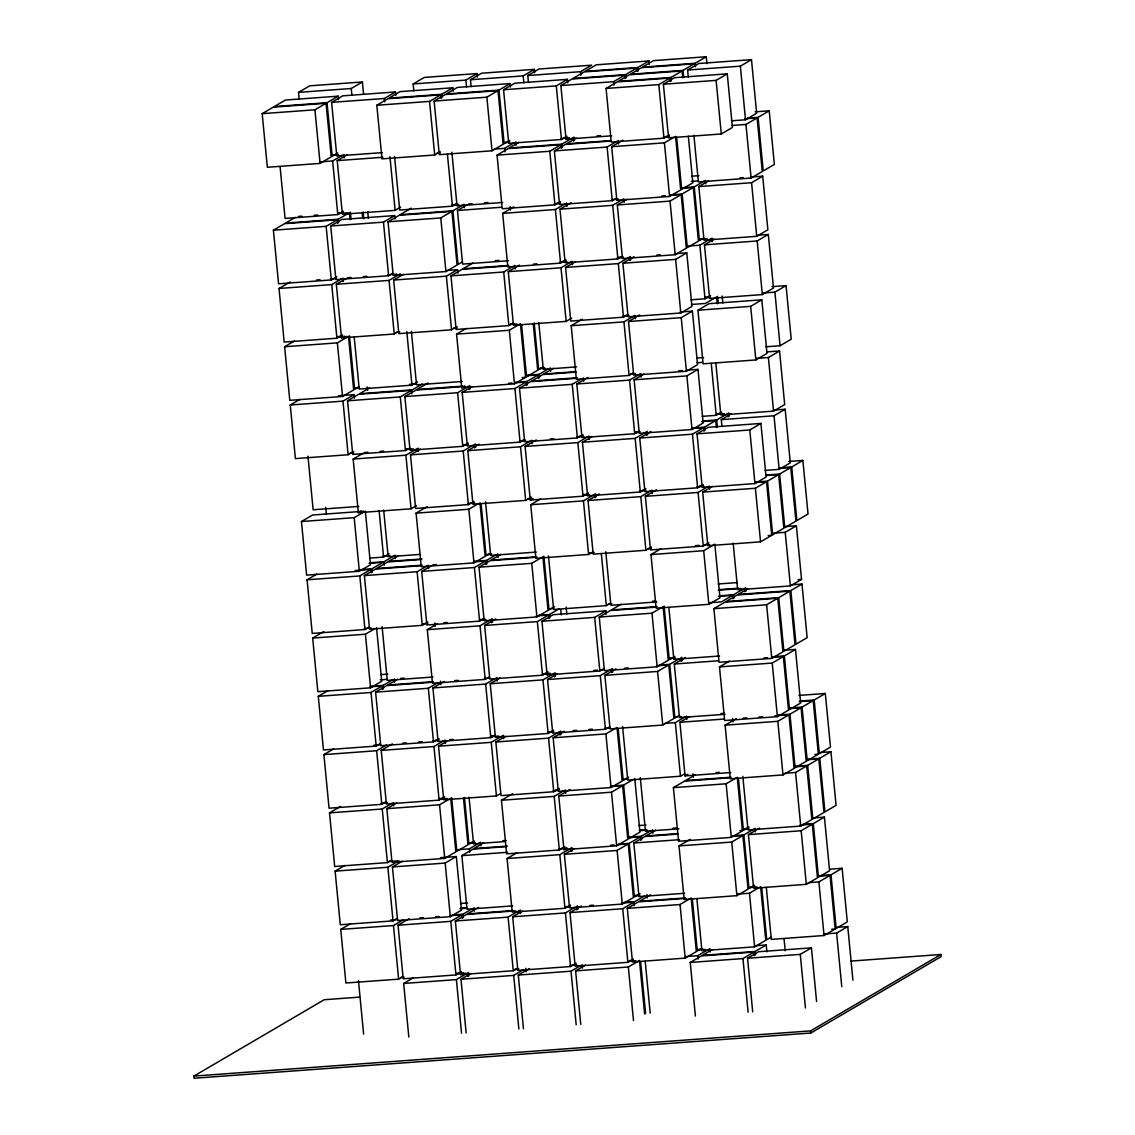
<?xml version="1.0" encoding="UTF-8"?>
<svg xmlns="http://www.w3.org/2000/svg" width="1135" height="1135" viewBox="0 0 1135 1135"><rect width="100%" height="100%" fill="white"/><g stroke="black" fill="none" stroke-linecap="round" stroke-linejoin="round"><path stroke-width="1.5" d="M262.185 113.67L273.336 107.13L326.057 103.271L331.221 156.871L320.084 163.412L267.349 167.271L262.185 113.67L314.92 109.797L326.057 103.271M299.186 99.284L298.533 92.375L309.671 85.834L362.405 81.975L363.569 94.077M338.173 96.163L285.438 100.036L274.301 106.562L327.036 102.703L338.173 96.163L338.514 99.625M298.533 92.375L351.254 88.502L362.405 81.975M382.481 152.615L336.783 155.963L331.619 102.363L342.756 95.837L395.491 91.963L395.817 95.425M331.619 102.363L384.339 98.504L395.491 91.963M440.281 151.735L434.705 154.998L381.984 158.872L376.82 105.257L387.957 98.731L440.692 94.858L441.018 98.319M413.821 90.885L413.154 83.962L424.306 77.435L477.026 73.562L477.367 77.024M337.762 153.041L332.186 156.304L327.036 102.703M376.82 105.257L429.541 101.398L440.692 94.858M452.808 87.764L400.073 91.623L388.936 98.163L441.657 94.29L452.808 87.764L453.135 91.226M413.154 83.962L465.889 80.088L477.026 73.562M434.137 101.058L445.275 94.531L498.01 90.658L503.16 144.258L492.022 150.799L439.288 154.658L434.137 101.058L486.858 97.184L498.01 90.658M471.138 86.671L470.472 79.762L481.609 73.222L534.344 69.363L534.67 72.824M320.34 161.865L332.64 160.971L342.387 155.254M400.683 207.109L395.122 210.372L342.387 214.231L337.223 160.631L346.984 154.913M510.112 83.564L457.391 87.423L446.239 93.964L498.974 90.091L510.112 83.564L510.452 87.012M470.472 79.762L523.192 75.889L534.344 69.363M567.018 136.228L561.456 139.491L508.721 143.365L503.557 89.75L514.708 83.224L567.429 79.351L567.77 82.812M527.789 75.548L538.926 69.022L591.661 65.163L580.51 71.689L527.789 75.548L528.456 82.472M336.868 276.67L331.307 279.934L278.572 283.807L273.407 230.206L284.559 223.666L337.279 219.807L337.62 223.255M295.27 217.381L285.523 223.098L338.258 219.239L349.396 212.699L350.062 219.623M503.557 89.75L556.292 85.891L567.429 79.351M280.075 166.561L285.069 218.445L337.804 214.572L343.38 211.309M611.737 135.803L566.039 139.151L560.874 85.551L572.012 79.024L624.747 75.151L625.073 78.613M273.407 230.206L326.142 226.333L337.279 219.807M392.795 273.294L388.61 275.734L335.889 279.607L330.725 225.993L341.862 219.466L394.597 215.593L394.937 219.055M509.714 140.428L504.139 143.691L498.974 90.091M560.874 85.551L613.609 81.677L624.747 75.151M636.863 68.057L584.128 71.916L572.991 78.457L625.711 74.584L636.863 68.057L637.189 71.505M648.965 60.95L596.244 64.823L585.092 71.349L637.827 67.49L648.965 60.95L649.305 64.411M669.537 134.923L663.961 138.186L611.24 142.059L606.076 88.445L617.213 81.919L669.948 78.045L670.274 81.507M494.037 149.125L504.578 148.359L514.339 142.641M560.52 201.59L554.944 204.853L502.223 208.726L497.059 155.126L508.196 148.586L560.931 144.727L561.258 148.174M518.922 142.301L509.175 148.018L561.896 144.159L573.047 137.619L573.374 141.081M330.725 225.993L383.46 222.134L394.597 215.593M388.042 221.793L399.18 215.267L451.914 211.394L457.079 265.008L445.927 271.535L393.207 275.394L388.042 221.793L440.763 217.934L451.914 211.394M411.296 208.159L400.158 214.699L452.879 210.826L462.626 205.109M342.486 334.939L336.911 338.202L284.176 342.075L279.026 288.474L290.163 281.934M606.076 88.445L658.811 84.586L669.948 78.045M682.064 70.952L629.329 74.811L618.192 81.351L670.913 77.478L682.064 70.952L682.731 77.861M683.029 70.384L694.166 63.844L641.445 67.717L630.294 74.243L683.029 70.384L683.696 77.293M706.282 56.75L653.561 60.623L642.41 67.149L695.145 63.276L706.282 56.75L706.949 63.674M566.039 139.151L568.819 137.519M394.54 156.431L399.704 210.032L452.425 206.173L456.61 203.718M663.393 84.245L674.53 77.705L727.265 73.846L732.43 127.446L721.278 133.987L668.558 137.846L663.393 84.245L716.114 80.372L727.265 73.846M688.278 76.967L687.611 70.044L698.763 63.517L751.483 59.644L756.648 113.245L745.511 119.785L731.451 120.821M497.059 155.126L549.78 151.253L560.931 144.727M616.447 198.199L612.262 200.654L559.527 204.527L554.377 150.912L565.514 144.386L611.212 141.038M576.24 138.101L566.478 143.819L610.431 140.598M508.324 260.752L462.626 264.1L457.462 210.486L467.223 204.782M279.026 288.474L331.746 284.601L341.507 278.884M398.399 331.548L394.228 334.002L341.493 337.875L336.329 284.261L346.09 278.543M687.611 70.044L740.346 66.171L751.483 59.644M554.377 150.912L607.097 147.053L616.858 141.336M675.552 136.314L680.716 189.914L669.579 196.454L616.844 200.313L611.68 146.713L622.831 140.187M566.124 259.858L560.562 263.121L507.827 266.995L502.663 213.394L513.815 206.854M336.329 284.261L389.064 280.402L400.201 273.861M457.107 326.539L451.546 329.803L398.811 333.662L393.646 280.061L403.393 274.344M284.63 346.728L337.365 342.869L348.502 336.343L353.666 389.943L342.529 396.47L289.794 400.343L284.63 346.728L294.376 341.025M611.68 146.713L664.415 142.84L674.162 137.136M462.215 261.986L458.043 264.427L452.879 210.826M502.663 213.394L555.398 209.521L565.145 203.803M622.051 256.467L617.88 258.922L565.145 262.795L559.981 209.18L571.132 202.654M393.646 280.061L446.381 276.188L457.519 269.662L457.859 273.124M341.493 337.875L344.288 336.244M513.034 323.149L508.849 325.603L456.128 329.462L450.964 275.862L462.101 269.321L507.799 265.973M472.827 263.05L463.08 268.754L508.778 265.406M731.891 125.474L745.95 124.439L757.102 117.912L762.266 171.513L751.115 178.053L698.38 181.912L693.896 135.235M758.067 117.345L769.204 110.819L774.368 164.419L763.231 170.945L758.067 117.345L747.525 118.125M559.981 209.18L612.716 205.321L623.853 198.781L624.193 202.243M670.629 195.362L681.17 194.582L686.334 248.182L675.183 254.722L622.462 258.581L617.298 204.981L627.045 199.263M450.964 275.862L503.699 271.989L513.446 266.271M571.742 318.126L566.166 321.389L513.446 325.263L508.281 271.648L519.419 265.122M353.709 451.475L348.133 454.738L295.398 458.611L290.248 404.996L299.995 399.293M617.298 204.981L670.019 201.108L681.17 194.582M682.135 194.014L693.286 187.488L698.436 241.088L687.299 247.614L682.135 194.014L669.834 194.922M683.71 187.686L694.251 186.92L703.998 181.203M750.405 177.088L762.706 176.18L767.87 229.781L756.733 236.321L703.998 240.18L698.834 186.58L708.581 180.862M508.281 271.648L561.002 267.789L572.153 261.263L572.48 264.71M358.816 386.922L354.631 389.376L349.466 335.776M627.669 314.736L623.484 317.19L570.749 321.063L565.599 267.449L575.346 261.731M456.568 334.13L509.303 330.257L520.44 323.73L525.604 377.331L514.467 383.857L461.732 387.73L456.568 334.13L466.329 328.412M290.248 404.996L342.969 401.137L354.12 394.597L354.446 398.059M409.622 448.084L405.45 450.538L352.715 454.411L347.551 400.797L358.703 394.271L411.423 390.397L411.764 393.859M369.414 387.986L359.667 393.703L412.402 389.83L422.149 384.112M698.834 186.58L751.569 182.707L762.706 176.18M565.599 267.449L618.32 263.59L629.471 257.049L629.797 260.511M354.219 337.166L359.213 389.035L411.948 385.176L417.524 381.899M674.474 253.758L686.774 252.85L691.939 306.45L680.801 312.99L628.066 316.849L622.902 263.249L634.054 256.723M347.551 400.797L400.286 396.938L411.423 390.397M468.329 443.061L462.768 446.339L410.033 450.198L404.869 396.597L416.02 390.071L465.222 386.453M428.122 382.963L416.985 389.489L462.683 386.141M703.587 238.066L699.415 240.521L694.251 186.92M622.902 263.249L675.637 259.376L686.774 252.85M687.555 246.082L699.855 245.188L711.007 238.648M757.769 235.215L768.324 234.448L773.474 288.049L762.337 294.589L709.602 298.448L704.452 244.848L714.199 239.13M461.732 387.73L464.527 386.099M633.273 373.004L629.088 375.458L576.367 379.317L571.203 325.717L582.34 319.19M404.869 396.597L457.604 392.724L468.741 386.198L469.081 389.66M524.256 439.685L520.071 442.125L467.35 445.998L462.186 392.398L471.933 386.68M416.63 505.543L411.054 508.806L358.334 512.665L353.169 459.065L362.916 453.347M704.452 244.848L757.173 240.975L768.324 234.448M542.87 367.215L538.685 369.669L534.188 322.978M571.203 325.717L623.938 321.858L633.685 316.14M680.092 312.026L692.393 311.118L697.557 364.718L686.405 371.259L633.685 375.117L628.52 321.517L639.658 314.977M462.186 392.398L514.921 388.525L526.058 381.998L526.385 385.446M514.722 382.325L527.023 381.431L538.174 374.89L538.501 378.352M526.839 375.231L539.139 374.323L548.886 368.605M582.964 434.662L577.389 437.926L524.654 441.799L519.504 388.184L530.641 381.658L576.339 378.31M553.469 368.279L543.722 373.997L575.36 371.67M353.169 459.065L405.89 455.206L417.042 448.666M473.948 501.329L468.372 504.607L415.637 508.466L410.487 454.865L420.234 449.148M301.456 521.533L354.191 517.673L365.342 511.133L370.492 564.748L359.355 571.274L306.62 575.147L301.456 521.533L312.607 515.006L363.583 511.261M690.96 299.824L705.019 298.789L710.595 295.526M628.52 321.517L681.241 317.644L692.393 311.118M697.94 310.21L709.091 303.683L761.812 299.81L766.976 353.425L755.839 359.951L703.104 363.824L697.94 310.21L750.675 306.351L761.812 299.81M519.504 388.184L572.224 384.325L581.985 378.608M638.877 431.272L634.706 433.726L581.971 437.585L576.807 383.985L587.958 377.458M410.487 454.865L463.208 450.992L472.954 445.275M358.334 512.665L361.114 511.034M531.251 497.13L525.689 500.393L472.954 504.266L467.79 450.666L478.942 444.125M762.592 293.043L774.893 292.149L786.044 285.609L791.208 339.223L780.057 345.749L765.997 346.785M576.807 383.985L629.542 380.112L640.679 373.585L641.02 377.047M687.455 370.152L697.997 369.386L703.161 422.986L692.024 429.527L639.289 433.386L634.124 379.785L643.871 374.068M467.79 450.666L520.525 446.793L530.272 441.075M588.568 492.93L583.007 496.194L530.272 500.067L525.108 446.452L536.259 439.926M479.963 502.734L485.127 556.334L473.976 562.875L421.255 566.734L416.091 513.134L427.228 506.593M369.145 627.087L364.959 629.542L312.238 633.415L307.074 579.801L316.821 574.083M634.124 379.785L686.859 375.912L697.997 369.386M525.108 446.452L577.843 442.593L588.98 436.053L589.32 439.515M369.513 558.108L383.573 557.072L389.149 553.809M645.886 488.731L640.31 491.994L587.59 495.853L582.425 442.253L592.172 436.535M416.091 513.134L468.826 509.26L478.573 503.543M307.074 579.801L359.809 575.942L370.946 569.401L371.273 572.863M359.611 569.742L371.911 568.834L383.062 562.307L369.003 563.343M369.967 562.776L384.027 561.74L395.164 555.199L395.505 558.661M427.852 622.079L422.277 625.342L369.556 629.201L364.392 575.601L375.529 569.075L421.227 565.712M398.357 555.682L388.61 561.399L422.007 558.959M756.094 358.419L768.395 357.511L779.546 350.985L784.696 404.585L773.559 411.125L720.824 414.984L715.83 363.115M530.272 500.067L533.053 498.435M582.425 442.253L635.16 438.38L646.297 431.853L646.624 435.315M703.203 484.517L697.628 487.795L644.907 491.654L639.743 438.053L650.88 431.513M592.796 552.007L588.611 554.462L535.876 558.335L530.726 504.72L540.473 499.003M364.392 575.601L417.113 571.728L426.873 566.024M483.765 618.688L479.594 621.129L426.859 625.002L421.695 571.402L431.456 565.684M376.55 627.669L381.715 681.284L370.577 687.81L317.843 691.683L312.678 638.069L323.83 631.542M702.182 416.346L716.242 415.325L721.817 412.062M639.743 438.053L692.463 434.18L703.615 427.654L703.941 431.116M692.279 427.98L704.58 427.086L715.717 420.546L716.384 427.469M702.636 421.014L716.696 419.978L727.833 413.452L728.173 416.914M490.277 553.312L486.092 555.767L481.098 503.897M697.046 433.84L708.197 427.313L760.918 423.44L766.082 477.055L754.945 483.581L702.21 487.454L697.046 433.84L749.781 429.981L760.918 423.44M721.945 426.561L721.278 419.652L731.025 413.934M530.726 504.72L583.447 500.861L594.598 494.321L594.924 497.783M651.49 546.999L645.928 550.262L593.194 554.121L588.029 500.521L599.181 493.995M421.695 571.402L474.43 567.528L485.581 561.002L485.908 564.45M474.246 561.328L486.546 560.435L496.293 554.717M479.013 567.188L531.747 563.329L542.885 556.788L548.049 610.403L536.912 616.929L484.177 620.802L479.013 567.188L490.164 560.662L535.862 557.313M500.875 554.377L491.129 560.094L536.827 556.746M312.678 638.069L365.413 634.21L375.16 628.492M721.278 419.652L774.013 415.779L785.15 409.253L790.315 462.853L779.163 469.379L765.103 470.415M588.029 500.521L640.764 496.648L650.511 490.944M708.808 542.785L703.246 546.048L650.511 549.922L645.347 496.321L656.498 489.781M489.384 676.957L485.198 679.397L432.478 683.27L427.313 629.67L437.06 623.952M380.367 743.624L376.182 746.078L323.461 749.937L318.297 696.337L328.043 690.619M645.347 496.321L698.082 492.448L707.829 486.731M755.995 482.488L766.536 481.708L771.701 535.323L760.549 541.849L707.829 545.722L702.664 492.108L712.411 486.404M427.313 629.67L480.048 625.796L489.795 620.079M548.091 671.934L542.516 675.197L489.795 679.07L484.631 625.456L495.768 618.93M318.297 696.337L371.017 692.463L382.169 685.937L382.495 689.399M370.833 686.278L383.133 685.37L392.88 679.652M439.075 738.601L433.499 741.879L380.764 745.738L375.614 692.137L386.751 685.597L432.449 682.248M397.477 679.326L387.716 685.029L433.414 681.681M702.664 492.108L755.399 488.249L766.536 481.708M767.501 481.141L778.653 474.614L783.817 528.215L772.665 534.755L767.501 481.141L755.201 482.049M779.617 474.047L790.755 467.521L795.919 521.121L784.782 527.647L779.617 474.047L765.558 475.083M791.733 466.953L802.871 460.413L808.035 514.027L796.898 520.554L791.733 466.953L781.178 467.719M554.589 606.572L549.014 609.835L543.864 556.221M650.965 554.589L703.686 550.716L714.837 544.19L719.987 597.79L708.85 604.317L656.115 608.19L650.965 554.589L660.712 548.872M484.631 625.456L537.352 621.597L548.503 615.056L548.829 618.518M538.926 615.269L549.468 614.489L559.215 608.786M604.004 668.543L599.833 670.998L547.098 674.857L541.934 621.256L553.085 614.73L605.82 610.857L606.147 614.319M375.614 692.137L428.335 688.264L438.082 682.546M494.988 735.225L490.817 737.665L438.082 741.538L432.917 687.938L444.069 681.397M385.971 801.892L381.8 804.346L329.065 808.205L323.901 754.605L333.662 748.887M548.446 555.895L553.61 609.495L606.331 605.636L610.516 603.182M541.934 621.256L594.669 617.383L605.82 610.857M599.252 617.057L651.987 613.184L663.124 606.658L668.288 660.258L657.151 666.798L604.416 670.657L599.252 617.057L610.403 610.516L656.101 607.168M621.115 604.246L611.368 609.949L657.066 606.601M432.917 687.938L485.652 684.065L495.399 678.347M553.696 730.202L548.134 733.465L495.399 737.339L490.235 683.724L499.982 678.006M323.901 754.605L376.636 750.732L386.382 745.028M444.679 796.869L439.103 800.147L386.382 804.006L381.218 750.405L392.37 743.865M772.921 533.223L785.221 532.315L796.373 525.789L801.537 579.389L790.386 585.915L737.665 589.789L733.167 543.097M547.098 674.857L549.893 673.225M490.235 683.724L542.97 679.865L554.107 673.325L554.447 676.786M609.623 726.811L605.437 729.266L552.717 733.125L547.552 679.524L557.299 673.807M381.218 750.405L433.953 746.532L443.7 740.814M500.606 793.493L496.421 795.933L443.7 799.806L438.536 746.192L448.282 740.488M391.589 860.16L387.404 862.614L334.683 866.473L329.519 812.873L340.656 806.347M732.884 598.812L732.557 595.35L721.406 601.89L709.105 602.784M719.462 595.818L733.522 594.783L744.673 588.256L745 591.718M713.887 608.644L725.024 602.117L777.759 598.244L782.923 651.859L771.772 658.385L719.051 662.258L713.887 608.644L766.607 604.785L777.759 598.244M747.866 588.739L738.105 594.442L790.84 590.583L801.977 584.043L807.141 637.657L796.004 644.183L790.84 590.583M547.552 679.524L600.287 675.651L611.424 669.125L611.751 672.587M656.441 665.819L668.742 664.926L673.906 718.526L662.755 725.052L610.034 728.925L604.87 675.325L616.007 668.785M438.536 746.192L491.256 742.333L502.408 735.806M559.314 788.47L553.738 791.733L501.003 795.607L495.853 741.992L505.6 736.274M329.519 812.873L382.24 809L392.001 803.296M386.836 808.673L439.557 804.8L450.709 798.274L455.859 851.874L444.721 858.4L391.986 862.274L386.836 808.673L396.583 802.956M674.828 656.427L669.253 659.69L664.103 606.09M778.723 597.677L789.875 591.151L795.025 644.751L783.888 651.291L778.723 597.677L726.003 601.55L737.14 595.01L789.875 591.151M604.87 675.325L657.591 671.452L668.742 664.926M659.165 665.124L669.707 664.358L679.454 658.64M725.151 714.27L679.454 717.618L674.289 664.018L685.441 657.491M495.853 741.992L548.574 738.133L559.725 731.593L560.052 735.054M617.029 727.393L622.193 780.994L611.056 787.534L558.321 791.393L553.156 737.793L564.308 731.266M397.193 918.428L393.022 920.882L340.287 924.741L335.123 871.141L344.87 865.423M772.822 657.293L783.363 656.512L788.527 710.127L777.39 716.653L724.655 720.526L719.491 666.912L729.252 661.194M553.156 737.793L605.891 733.919L615.638 728.216M564.918 846.738L559.342 850.001L506.621 853.861L501.457 800.26L512.609 793.734M335.123 871.141L387.858 867.268L398.995 860.741M440.494 857.691L456.313 856.542L461.477 910.142L450.325 916.669L397.605 920.542L392.44 866.941L402.187 861.224M679.042 715.504L674.871 717.958L669.707 664.358M719.491 666.912L772.226 663.053L783.363 656.512M784.342 655.945L795.479 649.419L800.643 703.019L789.492 709.559L784.342 655.945L772.027 656.853M664.769 723.392L675.325 722.626L685.072 716.909M474.515 840.936L468.939 844.213L464.456 797.522M730.77 772.538L685.072 775.886L679.908 722.286L689.654 716.568M501.457 800.26L554.192 796.401L563.939 790.684M610.346 786.555L622.647 785.661L627.811 839.262L616.66 845.802L563.939 849.661L558.775 796.061L569.912 789.52M392.44 866.941L445.175 863.068L456.313 856.542M457.093 849.774L469.393 848.867L480.531 842.34L480.871 845.802M512.722 905.886L467.024 909.234L461.86 855.634L473.011 849.108L506.409 846.653M483.723 842.823L473.976 848.54L507.373 846.086M402.812 976.696L398.626 979.15L345.891 983.009L340.741 929.409L350.488 923.691M628.733 777.163L623.172 780.426L618.164 728.556M774.921 715.816L788.981 714.78L794.145 768.395L782.994 774.921L730.273 778.78L725.109 725.18L736.246 718.654M558.775 796.061L611.495 792.187L622.647 785.661M613.07 785.86L623.612 785.094L633.358 779.376M570.536 905.006L564.96 908.27L512.226 912.129L507.075 858.528L516.822 852.811M340.741 929.409L393.462 925.536L403.223 919.818M461.519 971.673L455.944 974.937L403.209 978.81L398.044 925.209L409.196 918.669M622.59 726.485L627.754 780.1L680.475 776.226L684.66 773.772M725.109 725.18L777.83 721.307L788.981 714.78M789.946 714.213L801.083 707.687L806.247 761.287L795.11 767.813L789.946 714.213L777.645 715.121M802.062 707.119L813.199 700.579L818.363 754.193L807.226 760.72L802.062 707.119L789.761 708.013M814.178 700.011L825.315 693.485L830.48 747.085L819.328 753.626L814.178 700.011L800.104 701.047M685.072 775.886L687.853 774.254M563.939 849.661L566.72 848.029M737.268 777.248L742.432 830.863L731.295 837.389L678.56 841.262L673.395 787.647L684.547 781.121L730.245 777.773M695.258 774.836L685.512 780.554L731.21 777.205M507.075 858.528L559.796 854.655L570.948 848.129L571.274 851.591M617.71 844.695L628.251 843.929L633.415 897.53L622.278 904.07L569.543 907.929L564.379 854.329L574.14 848.611M398.044 925.209L450.779 921.336L461.917 914.81L462.257 918.258M452.34 915.009L462.896 914.242L472.642 908.525M517.432 968.283L513.261 970.737L460.526 974.61L455.362 920.996L466.513 914.469L515.716 910.852M478.615 907.362L467.478 913.902L513.176 910.554M850.796 961.104L940.901 954.492L941.114 956.635L810.787 1033.02L194.099 1078.25L193.886 1076.108L324.213 999.722L359.554 997.126M673.395 787.647L726.13 783.788L735.877 778.071M564.379 854.329L617.114 850.456L628.251 843.929M618.674 844.128L629.23 843.362L640.367 836.821L640.707 840.283M629.031 837.162L641.332 836.254L651.093 830.55M684.675 893.273L638.977 896.622L633.812 843.021L644.95 836.495L678.347 834.041M655.675 830.21L645.928 835.928L677.567 833.601M455.362 920.996L508.097 917.137L519.234 910.596M576.14 963.274L570.565 966.538L517.844 970.397L512.679 916.796L522.426 911.079M408.827 1037.078L403.663 983.463L413.41 977.76M785.009 773.261L795.564 772.481L806.701 765.955L811.865 819.555L800.714 826.081L747.993 829.955L742.829 776.354M807.666 765.387L818.817 758.847L823.982 812.461L812.83 818.988L807.666 765.387L795.365 766.281M819.782 758.279L830.919 751.753L836.084 805.353L824.946 811.894L819.782 758.279L807.482 759.187M732.345 836.296L742.886 835.516L748.05 889.131L736.899 895.657L684.178 899.53L679.014 845.915L690.151 839.389M512.679 916.796L565.414 912.923L575.161 907.22M460.526 974.61L463.307 972.979M633.458 959.061L627.882 962.324L575.161 966.197L569.997 912.597L581.134 906.056M403.663 983.463L456.383 979.604L467.535 973.064L467.861 976.526M466.13 1032.878L460.98 979.264L470.727 973.546M739.892 830.55L743.411 830.295L748.972 827.018M639.956 893.699L634.38 896.962L629.23 843.362M679.014 845.915L731.734 842.056L742.886 835.516M733.309 835.729L743.851 834.949L753.597 829.231M800.005 825.117L812.305 824.223L817.47 877.823L806.332 884.349L753.597 888.223L748.433 834.622L759.585 828.082M569.997 912.597L622.718 908.724L633.869 902.197L634.195 905.659M644.581 895.912L634.834 901.63L624.293 902.396M627.315 908.383L680.035 904.524L691.187 897.984L696.337 951.598L685.199 958.124L632.465 961.998L627.315 908.383L638.452 901.857L685.909 898.381M650.568 894.763L639.416 901.289L685.114 897.941M460.98 979.264L513.701 975.405L523.462 969.687M523.448 1028.665L518.284 975.064L529.435 968.538M748.433 834.622L801.168 830.749L812.305 824.223M813.284 823.655L824.421 817.115L829.586 870.729L818.448 877.256L813.284 823.655L802.729 824.421M518.284 975.064L571.019 971.191L580.765 965.474M580.765 1024.465L575.601 970.865L585.348 965.147M754.591 885.286L749.015 888.563L743.851 834.949M737.154 894.125L749.469 893.217L760.606 886.69L765.77 940.291L754.619 946.831L701.898 950.69L696.904 898.821M575.601 970.865L628.336 966.992L639.473 960.465L644.637 1014.066M701.487 948.576L697.316 951.031L692.322 899.147M808.347 882.689L818.888 881.909L830.04 875.383L835.19 928.983L824.053 935.524L771.318 939.383L766.324 887.513M831.004 874.815L842.142 868.289L847.306 921.89L836.169 928.416L831.004 874.815L818.704 875.723M685.455 956.592L697.755 955.684L708.907 949.158M695.4 1016.052L690.236 962.452L701.373 955.925L754.108 952.052L754.434 955.514M712.099 949.64L702.338 955.358L755.073 951.485L766.224 944.958L766.877 951.868M770.92 937.283L766.735 939.723L761.741 887.854M690.236 962.452L742.957 958.578L754.108 952.052M752.704 1011.853L747.554 958.252L758.691 951.712L811.426 947.853L816.576 1001.453M747.554 958.252L800.274 954.379L811.426 947.853M824.308 933.992L836.608 933.083L847.76 926.557L852.924 980.158M193.886 1076.108L810.574 1030.878L940.901 954.492M755.144 111.84L769.204 110.819M744.801 118.82L757.102 117.912M506.153 142.031L509.672 141.776M563.471 137.832L566.975 137.576M331.477 155.339L338.514 154.828M503.429 142.726L508.693 142.343M560.733 138.527L569.529 137.874M596.967 135.874L600.472 135.604M337.223 160.631L382.921 157.283M436.72 153.338L440.238 153.083M665.975 136.526L669.494 136.257M663.251 137.221L668.529 136.824M691.853 176.18L698.89 175.67M691.328 181.416L698.365 180.905M739.864 177.855L743.368 177.599M338.06 213.039L343.337 212.656M454.454 204.499L457.958 204.243M298.42 216.445L301.938 216.189M314.239 215.281L317.757 215.026M338.854 213.479L347.636 212.827M451.716 205.194L458.753 204.683M468.613 203.959L472.132 203.704M484.432 202.796L487.937 202.541M680.972 188.382L693.286 187.488M502.72 202.484L457.022 205.832L451.858 152.218M457.462 210.486L501.4 207.265M556.959 203.193L560.477 202.938M554.235 203.889L559.512 203.505M611.552 199.689L618.575 199.178M661.833 196L665.351 195.745M699.671 238.988L704.948 238.591M700.465 239.428L707.488 238.903M495.314 260.681L498.833 260.426M562.577 261.461L566.095 261.206M618.135 257.39L623.399 257.007M316.523 280.005L320.042 279.749M330.597 278.969L335.861 278.586M347.48 277.734L350.999 277.479M363.299 276.571L366.818 276.316M387.9 274.769L396.697 274.131M446.977 270.442L457.519 269.662M533.478 264.086L536.997 263.831M559.853 262.157L566.876 261.646M617.156 257.957L622.434 257.574M656.895 255.034L660.414 254.779M771.984 286.644L786.044 285.609M705.275 297.257L710.553 296.859M706.069 297.696L709.588 297.427M691.414 304.478L705.473 303.442L716.611 296.916L717.277 303.839M337.166 336.669L342.444 336.286M396.243 332.342L399.761 332.087M453.56 328.128L457.065 327.873M510.863 323.929L514.382 323.674M625.498 315.53L629.017 315.26M337.96 337.109L346.743 336.471M509.899 324.496L516.936 323.986M622.774 316.225L628.038 315.842M540.7 367.995L544.218 367.74M537.976 368.691L545.013 368.18M767.232 351.878L779.546 350.985M576.665 366.875L543.282 369.329L538.784 322.638M696.578 358.092L703.601 357.568M354.886 387.844L358.405 387.574M697.018 362.746L702.295 362.363M409.48 384.339L416.517 383.814M527.619 375.671L538.174 374.89M576.154 372.11L542.757 374.564L531.606 381.09L577.304 377.742M462.229 381.488L416.531 384.836L411.367 331.236M522.1 377.586L525.604 377.331M631.103 373.798L634.621 373.528M338.301 395.76L354.12 394.597M508.48 383.29L511.998 383.02M515.517 382.765L526.058 381.998M630.138 374.366L635.416 373.968M678.673 370.805L682.178 370.549M716.497 413.793L721.775 413.395M717.292 414.218L724.314 413.708M774.609 410.019L785.15 409.253M701.657 421.582L715.717 420.546M350.147 453.078L353.666 452.822M405.706 449.006L410.983 448.609M463.023 444.792L468.287 444.409M522.086 440.465L525.604 440.21M579.403 436.266L582.922 436.01M634.962 432.194L640.239 431.797M364.307 452.539L367.825 452.283M380.126 451.375L383.644 451.12M406.5 449.446L413.523 448.921M463.804 445.232L467.322 444.977M519.362 441.16L524.64 440.777M550.319 438.89L553.823 438.635M576.679 436.961L583.716 436.45M635.756 432.634L639.26 432.364M691.314 428.548L703.615 427.654M788.811 461.448L802.871 460.413M778.454 468.415L790.755 467.521M766.338 475.522L778.653 474.614M358.83 506.423L313.132 509.771L307.968 456.171M470.387 502.933L473.905 502.677M527.704 498.733L531.223 498.478M583.262 494.661L588.526 494.278M642.325 490.32L645.843 490.065M699.642 486.12L703.161 485.865M467.663 503.628L474.685 503.117M584.043 495.101L589.32 494.704M639.601 491.029L644.879 490.632M696.918 486.816L703.955 486.305M382.864 556.107L389.901 555.597M784.072 526.683L796.373 525.789M419.808 554.419L388.17 556.746L383.673 510.055M488.107 554.107L491.625 553.852M421.042 559.527L387.645 561.967L376.494 568.507L422.192 565.145M487.142 554.674L490.66 554.419M536.373 552.078L490.675 555.426L485.525 501.826M768.182 535.578L771.701 535.323M588.866 552.929L594.144 552.532M647.943 548.588L651.462 548.333M355.127 570.565L370.946 569.401M432.846 564.861L436.365 564.606M473.267 561.896L485.581 561.002M695.5 545.609L699.018 545.339M704.282 544.956L709.559 544.573M718.115 583.986L737.452 582.567M798.019 579.644L801.537 579.389M719.278 589.618L738.601 588.2M718.299 590.186L741.155 588.512M791.436 584.823L801.977 584.043M608.346 603.962L611.864 603.707M550.064 608.729L553.582 608.473M652.398 601.238L655.902 600.968M718.498 596.386L732.557 595.35M656.612 601.947L610.914 605.295L605.764 551.681M422.532 623.796L427.81 623.413M479.85 619.596L485.127 619.213M364.25 628.577L371.287 628.052M443.728 622.746L447.247 622.491M480.644 620.036L485.908 619.653M536.202 615.965L548.503 615.056M380.736 674.644L387.773 674.119M669.522 658.158L674.786 657.775M380.225 679.865L387.248 679.354M400.627 678.375L404.131 678.12M670.303 658.598L675.58 658.215M783.178 650.312L795.479 649.419M432.974 677.027L387.276 680.376L382.112 626.761M719.547 656.002L673.849 659.35L668.856 607.48M544.53 673.537L548.049 673.282M674.289 664.018L718.228 660.797M369.868 686.845L382.169 685.937M454.61 680.631L458.129 680.362M484.489 678.432L489.767 678.049M543.566 674.105L550.588 673.58M593.846 670.416L597.365 670.161M600.883 669.905L604.387 669.636M624.803 668.146L628.308 667.891M764.039 657.931L767.544 657.676M798.955 695.414L825.315 693.485M799.139 701.614L813.199 700.579M674.162 716.994L681.184 716.483M720.924 713.56L724.442 713.305M790.542 708.453L801.083 707.687M435.514 740.204L439.032 739.949M491.072 736.133L494.59 735.877M548.389 731.933L553.653 731.55M679.908 722.286L723.846 719.065M373.713 745.241L380.75 744.716M402.911 743.099L406.429 742.843M418.73 741.935L422.248 741.68M432.79 740.9L438.067 740.517M449.673 739.665L453.191 739.41M490.107 736.7L498.889 736.062M549.17 732.373L552.688 732.118M573.09 730.614L576.608 730.358M588.909 729.45L592.427 729.195M604.728 728.301L610.006 727.904M743.283 718.129L746.787 717.873M759.102 716.98L762.606 716.71M820.378 752.519L830.919 751.753M814.845 754.449L818.363 754.193M808.262 759.627L818.817 758.847M622.448 779.461L627.726 779.078M715.986 772.609L719.505 772.339M794.401 766.849L806.701 765.955M383.814 802.672L387.333 802.417M439.373 798.6L444.636 798.217M555.753 790.073L559.271 789.804M381.09 803.381L386.354 802.984M440.153 799.04L447.19 798.529M553.029 790.769L558.306 790.386M638.934 825.528L645.971 825.017M470.954 842.539L474.473 842.283M639.388 830.196L646.425 829.671M469.989 843.106L475.267 842.723M502.706 840.709L506.21 840.453M640.183 830.636L647.205 830.111M672.885 828.238L676.403 827.968M812.121 818.023L824.421 817.115M505.174 841.546L473.536 843.872L469.039 797.181M678.872 828.805L645.474 831.26L640.31 777.659M745.425 828.621L748.93 828.366M629.826 837.602L640.367 836.821M742.687 829.316L747.965 828.933M461.86 855.634L507.572 852.286M561.371 848.342L564.875 848.072M633.812 843.021L679.51 839.673M388.454 861.508L397.236 860.869M558.633 849.037L567.429 848.384M610.673 845.22L614.191 844.965M829.841 869.183L842.142 868.289M819.484 876.163L830.04 875.383M460.498 903.503L467.521 902.992M460.938 908.17L466.215 907.787M634.649 895.43L639.913 895.047M751.029 886.889L754.548 886.634M459.973 908.738L467.01 908.227M635.43 895.87L638.948 895.614M750.065 887.456L757.088 886.946M565.216 906.737L570.494 906.34M390.553 920.045L397.576 919.52M419.737 917.903L423.256 917.633M435.556 916.739L439.075 916.484M449.616 915.704L461.917 914.81M566.01 907.177L569.515 906.908M589.93 905.418L593.435 905.163M621.569 903.091L633.869 902.197M837.204 927.323L847.76 926.557M831.685 929.253L835.19 928.983M697.571 949.498L702.849 949.101M696.606 950.066L705.388 949.413M755.669 945.725L766.224 944.958M400.641 977.476L404.159 977.221M456.199 973.404L461.477 973.021M515.276 969.077L518.78 968.822M572.579 964.864L576.098 964.608M629.897 960.664L633.415 960.409M456.994 973.844L465.776 973.206M514.297 969.645L517.815 969.389M569.855 965.573L576.892 965.048M628.932 961.231L635.955 960.721M774.893 292.149L780.057 345.749M836.608 933.083L841.773 986.684M740.346 66.171L745.511 119.785M745.95 124.439L751.115 178.053M751.569 182.707L756.733 236.321M757.173 240.975L762.337 294.589M768.395 357.511L773.559 411.125M774.013 415.779L779.163 469.379M785.221 532.315L790.386 585.915M818.888 881.909L824.053 935.524M750.675 306.351L755.839 359.951M795.564 772.481L800.714 826.081M801.168 830.749L806.332 884.349M810.574 1030.878L810.787 1033.02M716.114 80.372L721.278 133.987M749.781 429.981L754.945 483.581M755.399 488.249L760.549 541.849M766.607 604.785L771.772 658.385M772.226 663.053L777.39 716.653M777.83 721.307L782.994 774.921M800.274 954.379L805.439 1007.994M722.172 296.008L722.839 302.932M784.044 938.673L785.221 950.789M695.145 63.276L695.471 66.738M711.971 238.08L712.312 241.542M717.59 296.349L718.256 303.272M728.798 412.885L729.138 416.346M745.638 587.689L745.965 591.136M705.388 180.38L705.729 183.842M699.855 245.188L705.019 298.789M711.248 363.441L716.242 415.325M716.696 419.978L717.363 426.902M733.522 594.783L733.863 598.244M688.335 136.129L692.832 182.82L681.695 189.346L676.687 137.477M755.002 828.422L755.328 831.884M670.913 77.478L671.253 80.94M704.58 427.086L704.906 430.534M732.628 718.412L732.969 721.874M738.403 778.411L743.411 830.295M749.469 893.217L754.619 946.831M755.073 951.485L755.413 954.946M709.219 485.922L709.559 489.369M658.811 84.586L663.961 138.186M664.415 142.84L669.579 196.454M670.019 201.108L675.183 254.722M675.637 259.376L680.801 312.99M681.241 317.644L686.405 371.259M686.859 375.912L692.024 429.527M692.463 434.18L697.628 487.795M698.082 492.448L703.246 546.048M703.686 550.716L708.85 604.317M726.13 783.788L731.295 837.389M731.734 842.056L736.899 895.657M742.957 958.578L748.121 1012.193M637.827 67.49L638.154 70.938M625.711 74.584L626.052 78.045M681.823 657.25L682.149 660.712M693.045 773.786L693.371 777.248M709.872 948.59L710.212 952.052M680.844 657.818L681.184 661.279M686.462 716.086L686.788 719.547M613.609 81.677L613.936 85.139M630.436 256.482L630.762 259.943M647.262 431.286L647.603 434.748M675.325 722.626L680.475 776.226M697.755 955.684L698.096 959.146M618.249 140.513L618.575 143.975M635.075 315.317L635.416 318.779M651.901 490.121L652.242 493.583M607.097 147.053L612.262 200.654M612.716 205.321L617.88 258.922M618.32 263.59L623.484 317.19M623.938 321.858L629.088 375.458M629.542 380.112L634.706 433.726M635.16 438.38L640.31 491.994M640.764 496.648L645.928 550.262M651.987 613.184L657.151 666.798M657.591 671.452L662.755 725.052M680.035 904.524L685.199 958.124M580.51 71.689L580.85 75.151M652.483 829.728L652.809 833.189M574.012 137.051L574.338 140.513M641.332 836.254L641.672 839.716M646.95 894.522L647.276 897.984M634.763 778.553L639.913 832.168L628.776 838.694L623.612 785.094M645.191 961.288L650.199 1013.158M556.292 85.891L561.456 139.491M561.896 144.159L562.236 147.607M595.563 493.753L595.889 497.215M601.337 553.752L606.331 605.636M612.389 668.558L612.73 672.019M640.608 961.629L645.602 1013.498M566.535 202.995L566.876 206.442M583.376 377.785L583.702 381.247M549.78 151.253L554.944 204.853M555.398 209.521L560.562 263.121M561.002 267.789L566.166 321.389M572.224 384.325L577.389 437.926M577.843 442.593L583.007 496.194M583.447 500.861L588.611 554.462M594.669 617.383L599.833 670.998M600.287 675.651L605.437 729.266M605.891 733.919L611.056 787.534M611.495 792.187L616.66 845.802M617.114 850.456L622.278 904.07M622.718 908.724L627.882 962.324M628.336 966.992L633.5 1020.592M523.192 75.889L523.859 82.812M550.276 367.797L550.617 371.259M566.166 607.055L566.833 613.978M539.139 374.323L539.466 377.785M515.73 141.832L516.056 145.28M533.223 323.546L537.72 370.237L526.583 376.763L521.589 324.894M560.775 609.694L561.272 614.886M504.578 148.359L504.919 151.82M510.197 206.627L510.523 210.089M527.023 381.431L527.364 384.878M549.468 614.489L549.808 617.951M555.072 672.757L555.412 676.219M560.69 731.025L561.016 734.487M571.912 847.561L572.239 851.023M577.516 905.829L577.857 909.291M514.836 265.462L515.177 268.924M531.662 440.266L532.003 443.714M565.329 789.861L565.67 793.322M576.552 906.397L576.878 909.859M582.156 964.665L582.496 968.127M486.858 97.184L492.022 150.799M503.699 271.989L508.849 325.603M509.303 330.257L514.467 383.857M514.921 388.525L520.071 442.125M520.525 446.793L525.689 500.393M531.747 563.329L536.912 616.929M537.352 621.597L542.516 675.197M542.97 679.865L548.134 733.465M548.574 738.133L553.738 791.733M554.192 796.401L559.342 850.001M559.796 854.655L564.96 908.27M565.414 912.923L570.565 966.538M571.019 971.191L576.183 1024.806M465.889 80.088L466.556 87.012M464.031 204.3L464.357 207.762M497.683 553.894L498.024 557.356M441.657 94.29L441.997 97.752M447.431 154.289L452.425 206.173M469.706 385.63L470.046 389.092M475.324 443.898L475.65 447.36M486.546 560.435L486.872 563.882M492.15 618.703L492.491 622.15M503.373 735.225L503.713 738.686M520.213 910.029L520.539 913.491M525.817 968.297L526.143 971.759M474.359 444.466L474.685 447.928M491.185 619.27L491.512 622.718M496.79 677.538L497.13 680.986M429.541 101.398L434.705 154.998M440.763 217.934L445.927 271.535M446.381 276.188L451.546 329.803M457.604 392.724L462.768 446.339M463.208 450.992L468.372 504.607M468.826 509.26L473.976 562.875M474.43 567.528L479.594 621.129M480.048 625.796L485.198 679.397M485.652 684.065L490.817 737.665M491.256 742.333L496.421 795.933M508.097 917.137L513.261 970.737M513.701 975.405L518.865 1029.005M469.393 848.867L469.734 852.328M463.477 798.089L467.975 844.781L456.837 851.307L451.673 797.706M474.033 907.702L474.373 911.164M384.339 98.504L384.68 101.951M389.958 156.758L395.122 210.372M406.784 331.562L411.948 385.176M418.006 448.098L418.347 451.56M434.833 622.902L435.173 626.364M440.451 681.17L440.777 684.632M462.896 914.242L463.222 917.69M468.5 972.496L468.84 975.958M428.264 565.202L428.59 568.663M445.09 740.006L445.431 743.468M383.46 222.134L388.61 275.734M389.064 280.402L394.228 334.002M400.286 396.938L405.45 450.538M405.89 455.206L411.054 508.806M417.113 571.728L422.277 625.342M428.335 688.264L433.499 741.879M433.953 746.532L439.103 800.147M439.557 804.8L444.721 858.4M445.175 863.068L450.325 916.669M450.779 921.336L455.944 974.937M456.383 979.604L461.548 1033.205M367.726 211.621L368.393 218.53M351.254 88.502L351.921 95.425M363.143 211.947L363.81 218.871M362.178 212.515L362.675 217.707M350.36 212.132L351.027 219.055M367.201 386.936L367.527 390.397M379.076 510.381L383.573 557.072M384.027 561.74L384.354 565.202M343.791 154.431L344.118 157.893M394.285 678.843L394.611 682.291M332.64 160.971L337.804 214.572M338.258 219.239L338.585 222.687M371.911 568.834L372.252 572.295M383.133 685.37L383.474 688.832M342.898 278.075L343.224 281.523M393.391 802.473L393.717 805.935M314.92 109.797L320.084 163.412M326.142 226.333L331.307 279.934M331.746 284.601L336.911 338.202M337.365 342.869L342.529 396.47M342.969 401.137L348.133 454.738M354.191 517.673L359.355 571.274M359.809 575.942L364.959 629.542M365.413 634.21L370.577 687.81M371.017 692.463L376.182 746.078M376.636 750.732L381.8 804.346M382.24 809L387.404 862.614M387.858 867.268L393.022 920.882M393.462 925.536L398.626 979.15M325.688 507.331L326.355 514.254M358.461 980.569L363.626 1034.184"/></g></svg>
